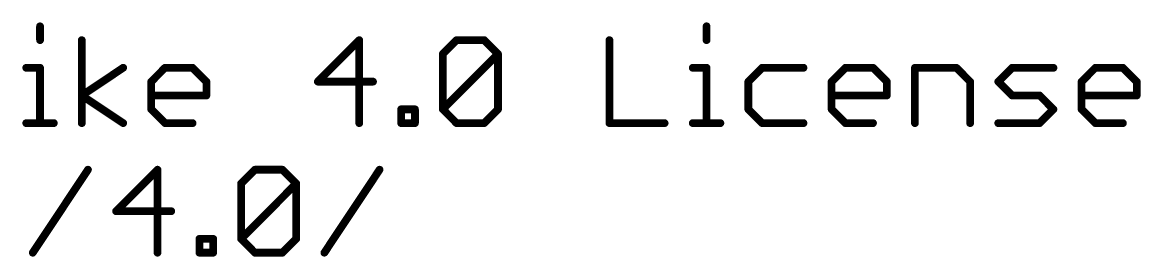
# Model space of a CAD drawing. Extents: x -8 to 103, y -21 to 29.
# Drawn here: x 81.32 to 103.3, y -17.78 to -13.19 of the extents above; entities that cross this region are included whole.
import ezdxf

# ---------------------------------------------------------------- set-up
doc = ezdxf.new("R2010")
doc.units = 0
doc.layers.add('51', color=53, linetype='CONTINUOUS')

msp = doc.modelspace()

# ---------------------------------------------------------------- linework, layer by layer
at = {"layer": '51', "const_width": 0.1524}
for points in [[(81.6695, -13.2656), (81.6695, -13.5368)], [(94.7667, -13.2656), (94.7667, -13.5368)], [(82.4898, -15.1638), (82.4898, -13.5368)], [(87.9419, -13.5368), (87.1284, -14.3503)], [(87.9419, -15.1638), (87.9419, -13.5368)], [(89.5841, -13.808), (89.8553, -13.5368)], [(89.8553, -13.5368), (90.3976, -13.5368)], [(90.3976, -13.5368), (90.6688, -13.808)], [(92.8584, -13.5368), (92.8584, -15.1638)], [(89.5841, -14.8926), (89.5841, -13.808)], [(89.5841, -14.8926), (90.6688, -13.808)], [(90.6688, -13.808), (90.6688, -14.8926)], [(81.3983, -14.0791), (81.6695, -14.0791)], [(81.6695, -14.0791), (81.6695, -15.1638)], [(82.4898, -14.6215), (83.3033, -14.0791)], [(83.8541, -14.3503), (84.1252, -14.0791)], [(84.1252, -14.0791), (84.6676, -14.0791)], [(84.6676, -14.0791), (84.9387, -14.3503)], [(94.4956, -14.0791), (94.7667, -14.0791)], [(94.7667, -14.0791), (94.7667, -15.1638)], [(95.8582, -14.0791), (95.587, -14.3503)], [(96.6717, -14.0791), (95.8582, -14.0791)], [(97.2242, -14.3503), (97.4953, -14.0791)], [(97.4953, -14.0791), (98.0377, -14.0791)], [(98.0377, -14.0791), (98.3088, -14.3503)], [(98.8613, -15.1638), (98.8613, -14.0791)], [(98.8613, -14.0791), (99.6748, -14.0791)], [(99.6748, -14.0791), (99.946, -14.3503)], [(100.4985, -14.3503), (100.7696, -14.0791)], [(100.7696, -14.0791), (101.5831, -14.0791)], [(102.1356, -14.3503), (102.4068, -14.0791)], [(102.4068, -14.0791), (102.9491, -14.0791)], [(102.9491, -14.0791), (103.2203, -14.3503)], [(83.8541, -14.8926), (83.8541, -14.3503)], [(84.9387, -14.3503), (84.9387, -14.6215)], [(87.1284, -14.3503), (88.213, -14.3503)], [(95.587, -14.3503), (95.587, -14.8926)], [(97.2242, -14.8926), (97.2242, -14.3503)], [(98.3088, -14.3503), (98.3088, -14.6215)], [(99.946, -14.3503), (99.946, -15.1638)], [(100.7696, -14.6215), (100.4985, -14.3503)], [(102.1356, -14.8926), (102.1356, -14.3503)], [(103.2203, -14.3503), (103.2203, -14.6215)], [(83.3033, -15.1638), (82.4898, -14.6215)], [(84.9387, -14.6215), (83.8541, -14.6215)], [(98.3088, -14.6215), (97.2242, -14.6215)], [(101.312, -14.6215), (100.7696, -14.6215)], [(101.5831, -14.8926), (101.312, -14.6215)], [(103.2203, -14.6215), (102.1356, -14.6215)], [(84.1252, -15.1638), (83.8541, -14.8926)], [(88.7655, -15.1638), (88.7655, -14.8926)], [(88.7655, -14.8926), (89.0367, -14.8926)], [(89.0367, -14.8926), (89.0367, -15.1638)], [(89.8553, -15.1638), (89.5841, -14.8926)], [(90.6688, -14.8926), (90.3976, -15.1638)], [(95.587, -14.8926), (95.8582, -15.1638)], [(97.4953, -15.1638), (97.2242, -14.8926)], [(101.312, -15.1638), (101.5831, -14.8926)], [(102.4068, -15.1638), (102.1356, -14.8926)], [(81.3983, -15.1638), (81.9407, -15.1638)], [(84.6676, -15.1638), (84.1252, -15.1638)], [(89.0367, -15.1638), (88.7655, -15.1638)], [(90.3976, -15.1638), (89.8553, -15.1638)], [(92.8584, -15.1638), (93.9431, -15.1638)], [(94.4956, -15.1638), (95.0379, -15.1638)], [(95.8582, -15.1638), (96.6717, -15.1638)], [(98.0377, -15.1638), (97.4953, -15.1638)], [(100.4985, -15.1638), (101.312, -15.1638)], [(102.9491, -15.1638), (102.4068, -15.1638)], [(81.5267, -17.7038), (82.6114, -16.0768)], [(83.9774, -16.0768), (83.1639, -16.8903)], [(83.9774, -17.7038), (83.9774, -16.0768)], [(85.6196, -16.348), (85.8908, -16.0768)], [(85.8908, -16.0768), (86.4331, -16.0768)], [(86.4331, -16.0768), (86.7043, -16.348)], [(87.2568, -17.7038), (88.3414, -16.0768)], [(85.6196, -17.4326), (85.6196, -16.348)], [(85.6196, -17.4326), (86.7043, -16.348)], [(86.7043, -16.348), (86.7043, -17.4326)], [(83.1639, -16.8903), (84.2485, -16.8903)], [(84.801, -17.7038), (84.801, -17.4326)], [(84.801, -17.4326), (85.0722, -17.4326)], [(85.0722, -17.4326), (85.0722, -17.7038)], [(85.8908, -17.7038), (85.6196, -17.4326)], [(86.7043, -17.4326), (86.4331, -17.7038)], [(85.0722, -17.7038), (84.801, -17.7038)], [(86.4331, -17.7038), (85.8908, -17.7038)]]:
    msp.add_lwpolyline(points, dxfattribs=at)
at = {"layer": '51', "const_width": 0.0762}
for points in [[(81.7076, -13.2656, 1), (81.6314, -13.2656)], [(94.8048, -13.2656, 1), (94.7286, -13.2656)], [(81.6314, -13.5368, 1), (81.7076, -13.5368)], [(82.5279, -13.5368, 1), (82.4517, -13.5368)], [(87.98, -13.5368, 1), (87.9038, -13.5368)], [(87.9688, -13.5638, 1), (87.9149, -13.5099)], [(89.8553, -13.4987, 1), (89.8553, -13.5749)], [(89.8822, -13.5638, 1), (89.8283, -13.5099)], [(90.4245, -13.5099, 1), (90.3707, -13.5638)], [(90.3976, -13.5749, 1), (90.3976, -13.4987)], [(92.8965, -13.5368, 1), (92.8203, -13.5368)], [(94.7286, -13.5368, 1), (94.8048, -13.5368)], [(89.6222, -13.808, 1), (89.546, -13.808)], [(89.5572, -13.781, 1), (89.611, -13.8349)], [(90.7069, -13.808, 1), (90.6307, -13.808)], [(90.6957, -13.8349, 1), (90.6418, -13.781)], [(90.6418, -13.8349, 1), (90.6957, -13.781)], [(81.3983, -14.041, 1), (81.3983, -14.1172)], [(81.7076, -14.0791, 1), (81.6314, -14.0791)], [(81.6695, -14.1172, 1), (81.6695, -14.041)], [(83.3244, -14.1108, 1), (83.2821, -14.0474)], [(84.1252, -14.041, 1), (84.1252, -14.1172)], [(84.1522, -14.1061, 1), (84.0983, -14.0522)], [(84.6945, -14.0522, 1), (84.6406, -14.1061)], [(84.6676, -14.1172, 1), (84.6676, -14.041)], [(94.4956, -14.041, 1), (94.4956, -14.1172)], [(94.8048, -14.0791, 1), (94.7286, -14.0791)], [(94.7667, -14.1172, 1), (94.7667, -14.041)], [(95.8582, -14.041, 1), (95.8582, -14.1172)], [(95.8851, -14.1061, 1), (95.8312, -14.0522)], [(96.6717, -14.1172, 1), (96.6717, -14.041)], [(97.4953, -14.041, 1), (97.4953, -14.1172)], [(97.5223, -14.1061, 1), (97.4684, -14.0522)], [(98.0646, -14.0522, 1), (98.0107, -14.1061)], [(98.0377, -14.1172, 1), (98.0377, -14.041)], [(98.8994, -14.0791, 1), (98.8232, -14.0791)], [(98.8613, -14.041, 1), (98.8613, -14.1172)], [(99.7018, -14.0522, 1), (99.6479, -14.1061)], [(99.6748, -14.1172, 1), (99.6748, -14.041)], [(100.7696, -14.041, 1), (100.7696, -14.1172)], [(100.7966, -14.1061, 1), (100.7427, -14.0522)], [(101.5831, -14.1172, 1), (101.5831, -14.041)], [(102.4068, -14.041, 1), (102.4068, -14.1172)], [(102.4337, -14.1061, 1), (102.3799, -14.0522)], [(102.9761, -14.0522, 1), (102.9222, -14.1061)], [(102.9491, -14.1172, 1), (102.9491, -14.041)], [(83.8922, -14.3503, 1), (83.816, -14.3503)], [(84.9768, -14.3503, 1), (84.9006, -14.3503)], [(87.1284, -14.3122, 1), (87.1284, -14.3884)], [(88.213, -14.3884, 1), (88.213, -14.3122)], [(95.6251, -14.3503, 1), (95.5489, -14.3503)], [(97.2623, -14.3503, 1), (97.1861, -14.3503)], [(98.3469, -14.3503, 1), (98.2707, -14.3503)], [(99.9841, -14.3503, 1), (99.9079, -14.3503)], [(100.5254, -14.3234, 1), (100.4715, -14.3772)], [(102.1737, -14.3503, 1), (102.0975, -14.3503)], [(103.2584, -14.3503, 1), (103.1822, -14.3503)], [(83.8271, -14.3234, 1), (83.881, -14.3772)], [(84.9118, -14.3772, 1), (84.9657, -14.3234)], [(87.1014, -14.3234, 1), (87.1553, -14.3772)], [(95.5601, -14.3234, 1), (95.614, -14.3772)], [(97.1972, -14.3234, 1), (97.2511, -14.3772)], [(98.2819, -14.3772, 1), (98.3358, -14.3234)], [(99.919, -14.3772, 1), (99.9729, -14.3234)], [(100.4715, -14.3234, 1), (100.5254, -14.3772)], [(102.1087, -14.3234, 1), (102.1626, -14.3772)], [(103.1934, -14.3772, 1), (103.2472, -14.3234)], [(82.5109, -14.5898, 1), (82.4686, -14.6532)], [(82.4686, -14.5898, 1), (82.5109, -14.6532)], [(83.8541, -14.5834, 1), (83.8541, -14.6596)], [(84.9006, -14.6215, 1), (84.9768, -14.6215)], [(84.9387, -14.6596, 1), (84.9387, -14.5834)], [(97.2242, -14.5834, 1), (97.2242, -14.6596)], [(98.2707, -14.6215, 1), (98.3469, -14.6215)], [(98.3088, -14.6596, 1), (98.3088, -14.5834)], [(100.7696, -14.5834, 1), (100.7696, -14.6596)], [(100.7427, -14.6484, 1), (100.7966, -14.5945)], [(101.3389, -14.5945, 1), (101.285, -14.6484)], [(101.312, -14.6596, 1), (101.312, -14.5834)], [(102.1356, -14.5834, 1), (102.1356, -14.6596)], [(103.1822, -14.6215, 1), (103.2584, -14.6215)], [(103.2203, -14.6596, 1), (103.2203, -14.5834)], [(83.881, -14.8657, 1), (83.8271, -14.9196)], [(83.816, -14.8926, 1), (83.8922, -14.8926)], [(88.8036, -14.8926, 1), (88.7274, -14.8926)], [(88.7655, -14.8545, 1), (88.7655, -14.9307)], [(89.0748, -14.8926, 1), (88.9986, -14.8926)], [(89.0367, -14.9307, 1), (89.0367, -14.8545)], [(89.611, -14.8657, 1), (89.5572, -14.9196)], [(89.5572, -14.8657, 1), (89.611, -14.9196)], [(89.546, -14.8926, 1), (89.6222, -14.8926)], [(90.6307, -14.8926, 1), (90.7069, -14.8926)], [(90.6957, -14.9196, 1), (90.6418, -14.8657)], [(95.614, -14.8657, 1), (95.5601, -14.9196)], [(95.5489, -14.8926, 1), (95.6251, -14.8926)], [(97.2511, -14.8657, 1), (97.1972, -14.9196)], [(97.1861, -14.8926, 1), (97.2623, -14.8926)], [(101.6101, -14.9196, 1), (101.5562, -14.8657)], [(101.5562, -14.9196, 1), (101.6101, -14.8657)], [(102.1626, -14.8657, 1), (102.1087, -14.9196)], [(102.0975, -14.8926, 1), (102.1737, -14.8926)], [(81.3983, -15.1257, 1), (81.3983, -15.2019)], [(81.6314, -15.1638, 1), (81.7076, -15.1638)], [(81.9407, -15.2019, 1), (81.9407, -15.1257)], [(82.4517, -15.1638, 1), (82.5279, -15.1638)], [(83.2821, -15.1955, 1), (83.3244, -15.1321)], [(84.1252, -15.1257, 1), (84.1252, -15.2019)], [(84.0983, -15.1907, 1), (84.1522, -15.1369)], [(84.6676, -15.2019, 1), (84.6676, -15.1257)], [(87.9038, -15.1638, 1), (87.98, -15.1638)], [(88.7655, -15.1257, 1), (88.7655, -15.2019)], [(88.7274, -15.1638, 1), (88.8036, -15.1638)], [(88.9986, -15.1638, 1), (89.0748, -15.1638)], [(89.0367, -15.2019, 1), (89.0367, -15.1257)], [(89.8553, -15.1257, 1), (89.8553, -15.2019)], [(89.8283, -15.1907, 1), (89.8822, -15.1369)], [(90.3707, -15.1369, 1), (90.4245, -15.1907)], [(90.3976, -15.2019, 1), (90.3976, -15.1257)], [(92.8584, -15.1257, 1), (92.8584, -15.2019)], [(92.8203, -15.1638, 1), (92.8965, -15.1638)], [(93.9431, -15.2019, 1), (93.9431, -15.1257)], [(94.4956, -15.1257, 1), (94.4956, -15.2019)], [(94.7286, -15.1638, 1), (94.8048, -15.1638)], [(95.0379, -15.2019, 1), (95.0379, -15.1257)], [(95.8582, -15.1257, 1), (95.8582, -15.2019)], [(95.8312, -15.1907, 1), (95.8851, -15.1369)], [(96.6717, -15.2019, 1), (96.6717, -15.1257)], [(97.4953, -15.1257, 1), (97.4953, -15.2019)], [(97.4684, -15.1907, 1), (97.5223, -15.1369)], [(98.0377, -15.2019, 1), (98.0377, -15.1257)], [(98.8232, -15.1638, 1), (98.8994, -15.1638)], [(99.9079, -15.1638, 1), (99.9841, -15.1638)], [(100.4985, -15.1257, 1), (100.4985, -15.2019)], [(101.285, -15.1369, 1), (101.3389, -15.1907)], [(101.312, -15.2019, 1), (101.312, -15.1257)], [(102.4068, -15.1257, 1), (102.4068, -15.2019)], [(102.3799, -15.1907, 1), (102.4337, -15.1369)], [(102.9491, -15.2019, 1), (102.9491, -15.1257)], [(82.6431, -16.0979, 1), (82.5797, -16.0557)], [(84.0155, -16.0768, 1), (83.9393, -16.0768)], [(84.0043, -16.1038, 1), (83.9504, -16.0499)], [(85.8908, -16.0387, 1), (85.8908, -16.1149)], [(85.9177, -16.1038, 1), (85.8638, -16.0499)], [(86.4601, -16.0499, 1), (86.4062, -16.1038)], [(86.4331, -16.1149, 1), (86.4331, -16.0387)], [(88.3731, -16.0979, 1), (88.3097, -16.0557)], [(85.6577, -16.348, 1), (85.5815, -16.348)], [(85.5927, -16.321, 1), (85.6466, -16.3749)], [(86.7424, -16.348, 1), (86.6662, -16.348)], [(86.7312, -16.3749, 1), (86.6773, -16.321)], [(86.6773, -16.3749, 1), (86.7312, -16.321)], [(83.1639, -16.8522, 1), (83.1639, -16.9284)], [(83.1369, -16.8634, 1), (83.1908, -16.9172)], [(84.2485, -16.9284, 1), (84.2485, -16.8522)], [(84.8391, -17.4326, 1), (84.7629, -17.4326)], [(84.801, -17.3945, 1), (84.801, -17.4707)], [(85.1103, -17.4326, 1), (85.0341, -17.4326)], [(85.0722, -17.4707, 1), (85.0722, -17.3945)], [(85.6466, -17.4057, 1), (85.5927, -17.4596)], [(86.7312, -17.4596, 1), (86.6773, -17.4057)], [(85.5927, -17.4057, 1), (85.6466, -17.4596)], [(85.5815, -17.4326, 1), (85.6577, -17.4326)], [(86.6662, -17.4326, 1), (86.7424, -17.4326)], [(81.495, -17.6827, 1), (81.5584, -17.7249)], [(83.9393, -17.7038, 1), (84.0155, -17.7038)], [(84.801, -17.6657, 1), (84.801, -17.7419)], [(84.7629, -17.7038, 1), (84.8391, -17.7038)], [(85.0341, -17.7038, 1), (85.1103, -17.7038)], [(85.0722, -17.7419, 1), (85.0722, -17.6657)], [(85.8908, -17.6657, 1), (85.8908, -17.7419)], [(85.8638, -17.7307, 1), (85.9177, -17.6769)], [(86.4062, -17.6769, 1), (86.4601, -17.7307)], [(86.4331, -17.7419, 1), (86.4331, -17.6657)], [(87.2251, -17.6827, 1), (87.2885, -17.7249)]]:
    msp.add_lwpolyline(points, format="xyb", dxfattribs=at)

doc.saveas('drawing.dxf')
